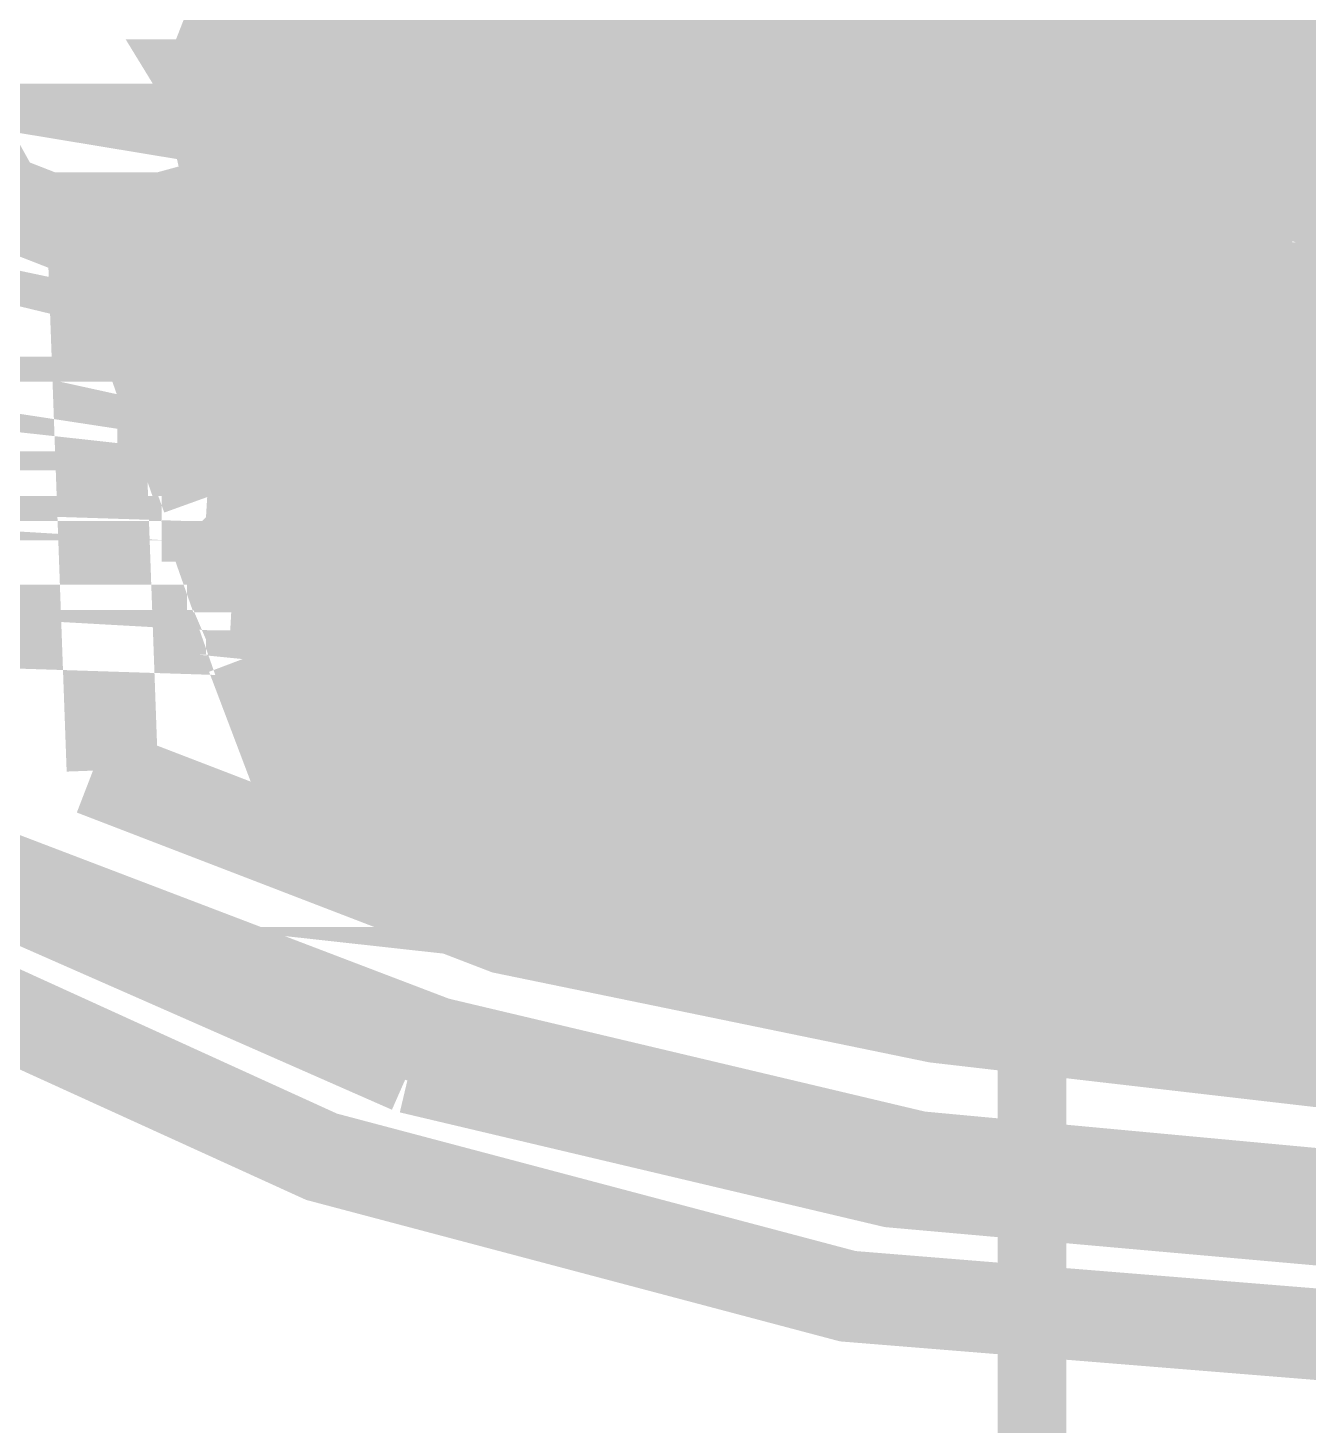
# Model space of a CAD drawing. Header units: inches. Extents: x -524 to 1067, y -71 to 1110.
# Drawn here: x 673.2 to 686.19, y 166.34 to 180.52 of the extents above; entities that cross this region are included whole.
import ezdxf

# ---------------------------------------------------------------- set-up
doc = ezdxf.new("R2010")
doc.units = ezdxf.units.IN
doc.header["$MEASUREMENT"] = 0
doc.layers.add('H', color=7, linetype='Continuous')
doc.layers.add('P', color=7, linetype='Continuous')

msp = doc.modelspace()

# ---------------------------------------------------------------- hatches: boundary and pattern name
at = {"layer": 'H', "linetype": 'Continuous'}
for points in [[(682.4205038978494, 180.1371668317318), (682.9351310400448, 181.2941654421996), (684.285571058572, 181.2941654421996), (684.9936396088265, 180.1371668317318), (682.4205038978494, 180.1371668317318)], [(675.0149828232777, 179.9437254236725), (675.533259803361, 181.1043738720283), (675.9821898635741, 181.1043738720283), (675.7230513735326, 179.9437254236725), (675.0149828232777, 179.9437254236725)], [(675.7230513735326, 179.6882367715188), (675.9821898635741, 181.1043738720283), (684.5447095486136, 181.1043738720283), (684.9936396088265, 179.6882367715188), (675.7230513735326, 179.6882367715188)], [(684.9936396088265, 179.9437254236725), (684.5447095486136, 180.8452353819866), (690.0815136245747, 180.8452353819866), (690.0815136245747, 179.9437254236725), (684.9936396088265, 179.9437254236725)], [(681.9679239997486, 178.5275883231631), (682.4205038978494, 180.1371668317318), (684.9936396088265, 180.1371668317318), (684.5447095486136, 178.5275883231631), (681.9679239997486, 178.5275883231631)], [(675.2741213133195, 178.7867268132047), (675.0149828232777, 179.9437254236725), (675.7230513735326, 179.9437254236725), (675.7230513735326, 178.7867268132047), (675.2741213133195, 178.7867268132047)], [(684.7381509566728, 179.2356568734178), (684.9936396088265, 179.9437254236725), (686.8623566074373, 179.9437254236725), (685.2527780988682, 179.2356568734178), (684.7381509566728, 179.2356568734178)], [(685.4462195069277, 178.9765183833761), (685.2527780988682, 179.2356568734178), (686.8623566074373, 179.9437254236725), (688.4719351160059, 179.2356568734178), (688.7310736060474, 178.9765183833761), (685.4462195069277, 178.9765183833761)], [(675.7230513735326, 179.4947953634595), (675.7230513735326, 179.6882367715188), (684.9936396088265, 179.6882367715188), (684.7381509566728, 179.4947953634595), (675.7230513735326, 179.4947953634595)], [(675.9821898635741, 178.07865826295), (675.7230513735326, 179.4947953634595), (684.7381509566728, 179.4947953634595), (684.285571058572, 178.07865826295), (675.9821898635741, 178.07865826295)], [(684.7381509566728, 178.9765183833761), (684.7381509566728, 179.2356568734178), (685.2527780988682, 179.2356568734178), (685.4462195069277, 178.9765183833761), (684.7381509566728, 178.9765183833761)], [(684.7381509566728, 178.7867268132047), (684.7381509566728, 178.9765183833761), (685.4462195069277, 178.9765183833761), (685.4462195069277, 178.7867268132047), (684.7381509566728, 178.7867268132047)], [(685.7053579969695, 177.8195197729083), (685.4462195069277, 178.9765183833761), (688.7310736060474, 178.9765183833761), (688.920865176219, 177.8195197729083), (685.7053579969695, 177.8195197729083)], [(675.0149828232777, 178.5275883231631), (675.2741213133195, 178.7867268132047), (675.533259803361, 178.5275883231631), (675.0149828232777, 178.5275883231631)], [(675.7230513735326, 178.5275883231631), (675.2741213133195, 178.7867268132047), (675.7230513735326, 178.7867268132047), (675.7230513735326, 178.5275883231631)], [(684.5447095486136, 178.5275883231631), (684.7381509566728, 178.7867268132047), (685.4462195069277, 178.7867268132047), (685.4462195069277, 178.5275883231631), (684.5447095486136, 178.5275883231631)], [(674.1171227028517, 178.2684498331213), (674.5660527630648, 178.5275883231631), (675.7230513735326, 178.5275883231631), (675.9821898635741, 178.2684498331213), (674.1171227028517, 178.2684498331213)], [(681.5189939395352, 177.1114512226535), (681.9679239997486, 178.5275883231631), (684.5447095486136, 178.5275883231631), (683.6431995902994, 177.1114512226535), (681.5189939395352, 177.1114512226535)], [(684.5447095486136, 178.2684498331213), (684.5447095486136, 178.5275883231631), (685.4462195069277, 178.5275883231631), (685.4462195069277, 178.2684498331213), (684.5447095486136, 178.2684498331213)], [(674.3726113550053, 177.8195197729083), (674.1171227028517, 178.2684498331213), (675.9821898635741, 178.2684498331213), (676.1756312716336, 177.8195197729083), (674.3726113550053, 177.8195197729083)], [(684.0957794884005, 177.8195197729083), (684.5447095486136, 178.2684498331213), (685.4462195069277, 178.2684498331213), (685.7053579969695, 177.8195197729083), (684.0957794884005, 177.8195197729083)], [(675.9821898635741, 177.8195197729083), (675.9821898635741, 178.07865826295), (684.285571058572, 178.07865826295), (684.0957794884005, 177.8195197729083), (675.9821898635741, 177.8195197729083)], [(674.3726113550053, 177.3705897126953), (674.3726113550053, 177.8195197729083), (676.1756312716336, 177.8195197729083), (676.4347697616752, 177.3705897126953), (674.3726113550053, 177.3705897126953)], [(676.8836998218883, 176.6588713245526), (675.9821898635741, 177.8195197729083), (684.0957794884005, 177.8195197729083), (683.128572448104, 176.6588713245526), (676.8836998218883, 176.6588713245526)], [(683.8366409983587, 177.3705897126953), (684.0957794884005, 177.8195197729083), (685.7053579969695, 177.8195197729083), (685.7053579969695, 177.3705897126953), (683.8366409983587, 177.3705897126953)], [(685.7053579969695, 177.1114512226535), (685.7053579969695, 177.8195197729083), (688.920865176219, 177.8195197729083), (689.1800036662607, 177.1114512226535), (685.7053579969695, 177.1114512226535)], [(674.5660527630648, 177.1114512226535), (674.3726113550053, 177.3705897126953), (676.4347697616752, 177.3705897126953), (676.4347697616752, 177.1114512226535), (674.5660527630648, 177.1114512226535)], [(683.6431995902994, 177.1114512226535), (683.8366409983587, 177.3705897126953), (685.7053579969695, 177.3705897126953), (685.7053579969695, 177.1114512226535), (683.6431995902994, 177.1114512226535)], [(674.5660527630648, 176.6588713245526), (674.5660527630648, 177.1114512226535), (676.4347697616752, 177.1114512226535), (676.6245613318465, 176.6588713245526), (674.5660527630648, 176.6588713245526)], [(681.325552531476, 176.2099412643395), (681.5189939395352, 177.1114512226535), (683.6431995902994, 177.1114512226535), (682.4205038978494, 176.2099412643395), (681.325552531476, 176.2099412643395)], [(683.3877109381458, 176.6588713245526), (683.6431995902994, 177.1114512226535), (685.7053579969695, 177.1114512226535), (687.1214950974788, 176.6588713245526), (683.3877109381458, 176.6588713245526)], [(687.570425157692, 176.4690797543812), (685.7053579969695, 177.1114512226535), (689.1800036662607, 177.1114512226535), (689.4391421563023, 176.4690797543812), (687.570425157692, 176.4690797543812)], [(674.8251912531066, 176.4690797543812), (674.5660527630648, 176.6588713245526), (676.6245613318465, 176.6588713245526), (676.8836998218883, 176.4690797543812), (674.8251912531066, 176.4690797543812)], [(677.1428383119301, 176.4690797543812), (676.8836998218883, 176.6588713245526), (683.128572448104, 176.6588713245526), (682.675992550003, 176.4690797543812), (677.1428383119301, 176.4690797543812)], [(683.128572448104, 176.4690797543812), (683.3877109381458, 176.6588713245526), (687.1214950974788, 176.6588713245526), (687.570425157692, 176.4690797543812), (683.128572448104, 176.4690797543812)], [(675.0149828232777, 175.7610112041265), (674.8251912531066, 176.4690797543812), (677.1428383119301, 176.4690797543812), (678.0406984323561, 175.7610112041265), (675.0149828232777, 175.7610112041265)], [(678.0406984323561, 175.7610112041265), (677.1428383119301, 176.4690797543812), (682.675992550003, 176.4690797543812), (681.778132429577, 175.7610112041265), (678.0406984323561, 175.7610112041265)], [(681.778132429577, 175.7610112041265), (682.9351310400448, 176.4690797543812), (687.7638665657512, 176.4690797543812), (687.7638665657512, 175.7610112041265), (681.778132429577, 175.7610112041265)], [(681.0700638793221, 175.5018727140848), (681.325552531476, 176.2099412643395), (682.4205038978494, 176.2099412643395), (681.0700638793221, 175.5018727140848)], [(675.0149828232777, 175.5018727140848), (675.0149828232777, 175.7610112041265), (678.0406984323561, 175.7610112041265), (678.2998369223978, 175.5018727140848), (675.0149828232777, 175.5018727140848)], [(678.4932783304571, 175.5018727140848), (678.0406984323561, 175.7610112041265), (681.778132429577, 175.7610112041265), (681.0700638793221, 175.5018727140848), (678.4932783304571, 175.5018727140848)], [(681.325552531476, 175.5018727140848), (681.778132429577, 175.7610112041265), (681.9679239997486, 175.5018727140848), (681.325552531476, 175.5018727140848)], [(681.9679239997486, 175.5018727140848), (681.778132429577, 175.7610112041265), (687.7638665657512, 175.7610112041265), (687.7638665657512, 175.5018727140848), (681.9679239997486, 175.5018727140848)], [(675.2741213133195, 175.3084313060255), (675.0149828232777, 175.5018727140848), (678.2998369223978, 175.5018727140848), (680.1685539210082, 175.3084313060255), (675.2741213133195, 175.3084313060255)], [(680.1685539210082, 175.3084313060255), (678.4932783304571, 175.5018727140848), (681.0700638793221, 175.5018727140848), (680.1685539210082, 175.3084313060255)], [(680.1685539210082, 175.3084313060255), (681.325552531476, 175.5018727140848), (681.9679239997486, 175.5018727140848), (682.4205038978494, 175.3084313060255), (680.1685539210082, 175.3084313060255)], [(682.4205038978494, 175.3084313060255), (681.9679239997486, 175.5018727140848), (687.7638665657512, 175.5018727140848), (688.023005055793, 175.3084313060255), (682.4205038978494, 175.3084313060255)], [(675.2741213133195, 175.0529426538718), (675.2741213133195, 175.3084313060255), (682.4205038978494, 175.3084313060255), (682.4205038978494, 175.0529426538718), (675.2741213133195, 175.0529426538718)], [(682.4205038978494, 175.0529426538718), (682.4205038978494, 175.3084313060255), (688.023005055793, 175.3084313060255), (688.023005055793, 175.0529426538718), (682.4205038978494, 175.0529426538718)], [(675.2741213133195, 174.8595012458125), (675.2741213133195, 175.0529426538718), (682.4205038978494, 175.0529426538718), (682.9351310400448, 174.8595012458125), (675.2741213133195, 174.8595012458125)], [(682.9351310400448, 174.8595012458125), (682.4205038978494, 175.0529426538718), (688.023005055793, 175.0529426538718), (688.023005055793, 174.8595012458125), (682.9351310400448, 174.8595012458125)], [(675.533259803361, 174.341224265729), (675.2741213133195, 174.8595012458125), (682.9351310400448, 174.8595012458125), (683.3877109381458, 174.341224265729), (675.533259803361, 174.341224265729)], [(683.3877109381458, 174.341224265729), (682.9351310400448, 174.8595012458125), (685.4462195069277, 174.8595012458125), (683.6431995902994, 174.341224265729), (683.3877109381458, 174.341224265729)], [(687.7638665657512, 174.341224265729), (685.4462195069277, 174.8595012458125), (688.023005055793, 174.8595012458125), (688.2127966259641, 174.341224265729), (687.7638665657512, 174.341224265729)], [(675.533259803361, 174.1514326955577), (675.533259803361, 174.341224265729), (683.3877109381458, 174.341224265729), (683.3877109381458, 174.1514326955577), (675.533259803361, 174.1514326955577)], [(683.3877109381458, 174.1514326955577), (683.3877109381458, 174.341224265729), (683.6431995902994, 174.341224265729), (683.8366409983587, 174.1514326955577), (683.3877109381458, 174.1514326955577)], [(676.1756312716336, 172.2827156969472), (675.533259803361, 174.1514326955577), (684.5447095486136, 174.1514326955577), (683.8366409983587, 172.2827156969472), (676.1756312716336, 172.2827156969472)], [(684.285571058572, 173.6988527974566), (684.5447095486136, 174.1514326955577), (686.1542880571824, 173.6988527974566), (684.285571058572, 173.6988527974566)], [(684.285571058572, 173.4433641453029), (684.285571058572, 173.6988527974566), (686.1542880571824, 173.6988527974566), (686.8623566074373, 173.4433641453029), (684.285571058572, 173.4433641453029)], [(684.0957794884005, 172.990784247202), (684.285571058572, 173.4433641453029), (686.8623566074373, 173.4433641453029), (688.4719351160059, 172.990784247202), (684.0957794884005, 172.990784247202)], [(684.0957794884005, 172.7352955950482), (684.0957794884005, 172.990784247202), (688.4719351160059, 172.990784247202), (688.4719351160059, 172.7352955950482), (684.0957794884005, 172.7352955950482)], [(683.8366409983587, 172.2827156969472), (684.0957794884005, 172.7352955950482), (688.4719351160059, 172.7352955950482), (688.4719351160059, 172.2827156969472), (683.8366409983587, 172.2827156969472)], [(683.3877109381458, 170.6731371883784), (676.1756312716336, 172.2827156969472), (683.8366409983587, 172.2827156969472), (683.3877109381458, 170.6731371883784)], [(683.8366409983587, 172.0235772069055), (683.8366409983587, 172.2827156969472), (688.4719351160059, 172.2827156969472), (688.2127966259641, 172.0235772069055), (683.8366409983587, 172.0235772069055)], [(683.3877109381458, 170.8665785964377), (683.8366409983587, 172.0235772069055), (691.2385122350424, 172.0235772069055), (691.7567892151258, 170.8665785964377), (683.3877109381458, 170.8665785964377)], [(688.7310736060474, 169.9650686381237), (683.3877109381458, 170.8665785964377), (691.7567892151258, 170.8665785964377), (692.2057192753389, 169.9650686381237), (688.7310736060474, 169.9650686381237)]]:
    msp.add_hatch(color=256, dxfattribs=at).paths.add_polyline_path(points)

# ---------------------------------------------------------------- linework, layer by layer
at = {"layer": 'P'}
for points, const_width in [([(756.8406984323562, 164.8808444602635), (683.3877109381458, 164.8808444602635), (683.3877109381458, 195.2657448771232)], 0.6971190365910146), ([(681.0700638793221, 175.5675697960671), (682.8694339580622, 181.5533039322413), (680.8109253892806, 183.4220209308518)], 0.927058823529412), ([(678.2341398404153, 183.2285795227925), (677.0771412299475, 182.261372482496), (676.1756312716336, 180.8452353819866), (675.9164927815918, 179.2356568734178)], 0.927058823529412), ([(681.7124353475945, 175.7610112041265), (683.128572448104, 176.724568406535), (684.285571058572, 178.07865826295), (684.9936396088265, 179.6882367715188), (684.4790124666313, 181.1043738720283), (683.3877109381458, 182.261372482496)], 0.927058823529412), ([(674.0514256208692, 178.3341469151038), (672.8907771725135, 178.7867268132047), (672.2484057042411, 179.9437254236725), (672.6973357644542, 181.1043738720283), (673.8579842128099, 181.812442422283)], 0.927058823529412), ([(675.4675627213787, 181.1043738720283), (675.7230513735326, 179.9437254236725), (675.9164927815918, 181.1043738720283)], 0.927058823529412), ([(684.285571058572, 181.3598625241821), (682.8694339580622, 181.3598625241821), (684.9936396088265, 180.2028639137143)], 0.927058823529412), ([(684.9936396088265, 180.2028639137143), (682.4205038978494, 180.2028639137143), (682.8694339580622, 181.3598625241821)], 0.927058823529412), ([(682.8694339580622, 181.3598625241821), (684.9936396088265, 180.2028639137143)], 0.927058823529412), ([(684.9936396088265, 180.2028639137143), (684.285571058572, 181.3598625241821)], 0.927058823529412), ([(684.4790124666313, 181.1043738720283), (690.0815136245747, 180.8452353819866), (684.4790124666313, 180.8452353819866), (684.4790124666313, 181.1043738720283)], 0.927058823529412), ([(675.4675627213787, 181.1043738720283), (675.7230513735326, 179.9437254236725), (675.0149828232777, 179.9437254236725), (675.4675627213787, 181.1043738720283)], 0.927058823529412), ([(675.0149828232777, 179.9437254236725), (675.4675627213787, 181.1043738720283)], 0.927058823529412), ([(675.9164927815918, 181.1043738720283), (684.9936396088265, 179.6882367715188), (675.7230513735326, 179.6882367715188)], 0.927058823529412), ([(675.7230513735326, 179.6882367715188), (675.9164927815918, 181.1043738720283)], 0.927058823529412), ([(675.9164927815918, 181.1043738720283), (684.9936396088265, 179.6882367715188), (684.4790124666313, 181.1043738720283)], 0.927058823529412), ([(690.0815136245747, 180.8452353819866), (684.4790124666313, 180.8452353819866), (690.0815136245747, 179.9437254236725), (690.0815136245747, 180.8452353819866)], 0.927058823529412), ([(684.4790124666313, 180.8452353819866), (690.0815136245747, 179.9437254236725)], 0.927058823529412), ([(690.0815136245747, 179.9437254236725), (684.9936396088265, 179.9437254236725), (684.4790124666313, 180.8452353819866)], 0.927058823529412), ([(684.9936396088265, 180.2028639137143), (682.4205038978494, 180.2028639137143), (684.4790124666313, 178.5932854051454), (684.9936396088265, 180.2028639137143)], 0.927058823529412), ([(684.4790124666313, 178.5932854051454), (681.9679239997486, 178.5932854051454), (682.4205038978494, 180.2028639137143)], 0.927058823529412), ([(682.4205038978494, 180.2028639137143), (684.4790124666313, 178.5932854051454)], 0.927058823529412), ([(675.7230513735326, 179.9437254236725), (675.0149828232777, 179.9437254236725), (675.7230513735326, 178.7867268132047)], 0.927058823529412), ([(675.2741213133195, 178.7867268132047), (675.0149828232777, 179.9437254236725)], 0.927058823529412), ([(675.0149828232777, 179.9437254236725), (675.7230513735326, 179.9437254236725)], 0.927058823529412), ([(675.7230513735326, 179.9437254236725), (675.0149828232777, 179.9437254236725)], 0.927058823529412), ([(675.0149828232777, 179.9437254236725), (675.7230513735326, 179.9437254236725)], 0.927058823529412), ([(675.7230513735326, 179.9437254236725), (675.0149828232777, 179.9437254236725)], 0.927058823529412), ([(675.0149828232777, 179.9437254236725), (675.0149828232777, 179.9437254236725)], 0.927058823529412), ([(675.0149828232777, 179.9437254236725), (675.7230513735326, 178.7867268132047)], 0.927058823529412), ([(675.7230513735326, 178.7867268132047), (675.2741213133195, 178.7867268132047), (675.0149828232777, 179.9437254236725)], 0.927058823529412), ([(675.7230513735326, 178.7867268132047), (675.7230513735326, 179.9437254236725)], 0.927058823529412), ([(688.4719351160059, 179.2356568734178), (685.1870810168859, 179.2356568734178), (686.8623566074373, 179.9437254236725)], 0.927058823529412), ([(690.0815136245747, 179.9437254236725), (687.0557980154965, 179.9437254236725), (690.0815136245747, 179.2356568734178), (690.0815136245747, 179.9437254236725)], 0.927058823529412), ([(684.9936396088265, 179.9437254236725), (685.1870810168859, 179.2356568734178), (684.7381509566728, 179.2356568734178), (684.9936396088265, 179.9437254236725)], 0.927058823529412), ([(686.8623566074373, 179.9437254236725), (684.9936396088265, 179.9437254236725)], 0.927058823529412), ([(684.9936396088265, 179.9437254236725), (685.1870810168859, 179.2356568734178), (686.8623566074373, 179.9437254236725)], 0.927058823529412), ([(686.8623566074373, 179.9437254236725), (684.9936396088265, 179.9437254236725)], 0.927058823529412), ([(684.9936396088265, 179.9437254236725), (684.9936396088265, 179.9437254236725), (686.8623566074373, 179.9437254236725), (684.9936396088265, 179.9437254236725)], 0.927058823529412), ([(686.8623566074373, 179.9437254236725), (684.9936396088265, 179.9437254236725)], 0.927058823529412), ([(687.0557980154965, 179.9437254236725), (690.0815136245747, 179.2356568734178), (688.4719351160059, 179.2356568734178)], 0.927058823529412), ([(684.9936396088265, 179.6882367715188), (675.7230513735326, 179.6882367715188)], 0.927058823529412), ([(675.7230513735326, 179.6882367715188), (684.7381509566728, 179.4947953634595), (684.9936396088265, 179.6882367715188)], 0.927058823529412), ([(675.7230513735326, 179.6882367715188), (684.7381509566728, 179.4947953634595)], 0.927058823529412), ([(684.7381509566728, 179.4947953634595), (675.7230513735326, 179.4947953634595), (675.7230513735326, 179.6882367715188)], 0.927058823529412), ([(684.7381509566728, 179.4947953634595), (675.7230513735326, 179.4947953634595), (684.285571058572, 178.07865826295)], 0.927058823529412), ([(675.7230513735326, 179.4947953634595), (684.285571058572, 178.07865826295), (675.9164927815918, 178.07865826295)], 0.927058823529412), ([(675.9164927815918, 178.07865826295), (675.7230513735326, 179.4947953634595)], 0.927058823529412), ([(684.285571058572, 178.07865826295), (684.7381509566728, 179.4947953634595)], 0.927058823529412), ([(688.4719351160059, 179.2356568734178), (685.1870810168859, 179.2356568734178), (688.6653765240651, 179.0422154653585)], 0.927058823529412), ([(685.1870810168859, 179.2356568734178), (688.6653765240651, 179.0422154653585), (685.4462195069277, 179.0422154653585), (685.1870810168859, 179.2356568734178)], 0.927058823529412), ([(675.9164927815918, 179.2356568734178), (676.4347697616752, 177.8852168548907), (677.3326298821012, 176.4690797543812)], 0.927058823529412), ([(690.0815136245747, 179.2356568734178), (688.4719351160059, 179.2356568734178), (690.0815136245747, 179.0422154653585), (690.0815136245747, 179.2356568734178)], 0.927058823529412), ([(688.4719351160059, 179.2356568734178), (690.0815136245747, 179.0422154653585), (688.6653765240651, 179.0422154653585)], 0.927058823529412), ([(685.1870810168859, 179.2356568734178), (684.7381509566728, 179.2356568734178)], 0.927058823529412), ([(684.7381509566728, 179.2356568734178), (685.4462195069277, 179.0422154653585)], 0.927058823529412), ([(684.7381509566728, 179.2356568734178), (685.4462195069277, 179.0422154653585)], 0.927058823529412), ([(684.7381509566728, 179.0422154653585), (684.7381509566728, 179.2356568734178)], 0.927058823529412), ([(685.4462195069277, 179.0422154653585), (685.1870810168859, 179.2356568734178)], 0.927058823529412), ([(688.6653765240651, 179.0422154653585), (685.4462195069277, 179.0422154653585), (688.920865176219, 177.8852168548907)], 0.927058823529412), ([(685.4462195069277, 179.0422154653585), (684.7381509566728, 179.0422154653585)], 0.927058823529412), ([(684.7381509566728, 179.0422154653585), (685.4462195069277, 178.7867268132047)], 0.927058823529412), ([(684.7381509566728, 179.0422154653585), (685.4462195069277, 178.7867268132047)], 0.927058823529412), ([(685.4462195069277, 178.7867268132047), (684.7381509566728, 178.7867268132047), (684.7381509566728, 179.0422154653585)], 0.927058823529412), ([(685.4462195069277, 179.0422154653585), (684.7381509566728, 179.0422154653585)], 0.927058823529412), ([(688.6653765240651, 179.0422154653585), (690.0815136245747, 178.7867268132047), (688.6653765240651, 178.7867268132047)], 0.927058823529412), ([(685.4462195069277, 178.7867268132047), (685.4462195069277, 179.0422154653585)], 0.927058823529412), ([(685.4462195069277, 179.0422154653585), (688.920865176219, 177.8852168548907), (685.639660914987, 177.8852168548907)], 0.927058823529412), ([(685.639660914987, 177.8852168548907), (685.4462195069277, 179.0422154653585)], 0.927058823529412), ([(675.7230513735326, 178.5932854051454), (675.2741213133195, 178.7867268132047), (674.5660527630648, 178.5932854051454)], 0.927058823529412), ([(675.0149828232777, 178.5932854051454), (675.2741213133195, 178.7867268132047)], 0.927058823529412), ([(675.7230513735326, 178.5932854051454), (675.2741213133195, 178.7867268132047), (675.7230513735326, 178.5932854051454)], 0.927058823529412), ([(675.2741213133195, 178.7867268132047), (675.4675627213787, 178.5932854051454)], 0.927058823529412), ([(690.0815136245747, 178.7867268132047), (688.6653765240651, 178.7867268132047), (690.0815136245747, 178.5932854051454)], 0.927058823529412), ([(685.4462195069277, 178.5932854051454), (684.4790124666313, 178.5932854051454), (684.7381509566728, 178.7867268132047)], 0.927058823529412), ([(685.4462195069277, 178.7867268132047), (684.7381509566728, 178.7867268132047)], 0.927058823529412), ([(684.7381509566728, 178.7867268132047), (685.4462195069277, 178.5932854051454)], 0.927058823529412), ([(684.7381509566728, 178.7867268132047), (685.4462195069277, 178.5932854051454)], 0.927058823529412), ([(685.4462195069277, 178.5932854051454), (685.4462195069277, 178.7867268132047)], 0.927058823529412), ([(675.7230513735326, 178.5932854051454), (674.5660527630648, 178.5932854051454), (675.9164927815918, 178.3341469151038)], 0.927058823529412), ([(674.5660527630648, 178.5932854051454), (675.9164927815918, 178.3341469151038), (674.0514256208692, 178.3341469151038)], 0.927058823529412), ([(674.5660527630648, 178.5932854051454), (674.0514256208692, 178.3341469151038)], 0.927058823529412), ([(674.0514256208692, 178.3341469151038), (674.5660527630648, 178.5932854051454)], 0.927058823529412), ([(675.7230513735326, 178.5932854051454), (674.5660527630648, 178.5932854051454), (674.7594941711241, 178.5932854051454)], 0.927058823529412), ([(674.7594941711241, 178.5932854051454), (675.7230513735326, 178.5932854051454), (674.7594941711241, 178.5932854051454), (675.7230513735326, 178.5932854051454)], 0.927058823529412), ([(675.0149828232777, 178.5932854051454), (675.7230513735326, 178.5932854051454), (674.7594941711241, 178.5932854051454)], 0.927058823529412), ([(674.7594941711241, 178.5932854051454), (675.0149828232777, 178.5932854051454)], 0.927058823529412), ([(675.4675627213787, 178.5932854051454), (675.0149828232777, 178.5932854051454), (675.7230513735326, 178.5932854051454), (675.4675627213787, 178.5932854051454)], 0.927058823529412), ([(675.4675627213787, 178.5932854051454), (675.0149828232777, 178.5932854051454)], 0.927058823529412), ([(675.9164927815918, 178.3341469151038), (675.7230513735326, 178.5932854051454)], 0.927058823529412), ([(684.4790124666313, 178.5932854051454), (681.9679239997486, 178.5932854051454), (683.5775025083171, 177.177148304636), (684.4790124666313, 178.5932854051454)], 0.927058823529412), ([(685.4462195069277, 178.5932854051454), (684.4790124666313, 178.5932854051454), (685.4462195069277, 178.3341469151038), (685.4462195069277, 178.5932854051454)], 0.927058823529412), ([(681.9679239997486, 178.5932854051454), (683.5775025083171, 177.177148304636), (681.5189939395352, 177.177148304636)], 0.927058823529412), ([(681.5189939395352, 177.177148304636), (681.9679239997486, 178.5932854051454)], 0.927058823529412), ([(684.4790124666313, 178.5932854051454), (685.4462195069277, 178.3341469151038)], 0.927058823529412), ([(684.4790124666313, 178.3341469151038), (684.4790124666313, 178.5932854051454)], 0.927058823529412), ([(685.4462195069277, 178.5932854051454), (684.4790124666313, 178.5932854051454), (684.4790124666313, 178.5932854051454), (685.4462195069277, 178.5932854051454), (684.4790124666313, 178.5932854051454), (685.4462195069277, 178.5932854051454)], 0.927058823529412), ([(685.4462195069277, 178.5932854051454), (684.4790124666313, 178.5932854051454), (684.4790124666313, 178.5932854051454), (685.4462195069277, 178.5932854051454), (684.4790124666313, 178.5932854051454), (685.4462195069277, 178.5932854051454)], 0.927058823529412), ([(674.0514256208692, 178.3341469151038), (676.1756312716336, 177.8852168548907), (674.306914273023, 177.8852168548907)], 0.927058823529412), ([(673.8579842128099, 178.3341469151038), (674.0514256208692, 172.990784247202)], 0.927058823529412), ([(676.1756312716336, 172.2827156969472), (674.0514256208692, 178.3341469151038)], 0.927058823529412), ([(675.9164927815918, 178.3341469151038), (674.0514256208692, 178.3341469151038)], 0.927058823529412), ([(674.0514256208692, 178.3341469151038), (676.1756312716336, 177.8852168548907)], 0.927058823529412), ([(674.306914273023, 177.8852168548907), (674.0514256208692, 178.3341469151038)], 0.927058823529412), ([(676.1756312716336, 177.8852168548907), (675.9164927815918, 178.3341469151038)], 0.927058823529412), ([(685.4462195069277, 178.3341469151038), (684.4790124666313, 178.3341469151038), (685.639660914987, 177.8852168548907), (685.4462195069277, 178.3341469151038)], 0.927058823529412), ([(684.0300824064179, 177.8852168548907), (684.4790124666313, 178.3341469151038)], 0.927058823529412), ([(684.4790124666313, 178.3341469151038), (685.639660914987, 177.8852168548907)], 0.927058823529412), ([(685.4462195069277, 178.3341469151038), (684.4790124666313, 178.3341469151038)], 0.927058823529412), ([(684.285571058572, 178.07865826295), (675.9164927815918, 178.07865826295), (684.0300824064179, 177.8852168548907), (684.285571058572, 178.07865826295)], 0.927058823529412), ([(675.9164927815918, 178.07865826295), (684.0300824064179, 177.8852168548907), (675.9164927815918, 177.8852168548907), (675.9164927815918, 178.07865826295)], 0.927058823529412), ([(676.1756312716336, 177.8852168548907), (674.306914273023, 177.8852168548907), (676.4347697616752, 177.3705897126953)], 0.927058823529412), ([(674.306914273023, 177.8852168548907), (676.4347697616752, 177.3705897126953)], 0.927058823529412), ([(674.306914273023, 177.3705897126953), (674.306914273023, 177.8852168548907)], 0.927058823529412), ([(684.0300824064179, 177.8852168548907), (675.9164927815918, 177.8852168548907)], 0.927058823529412), ([(675.9164927815918, 177.8852168548907), (683.128572448104, 176.724568406535)], 0.927058823529412), ([(675.9164927815918, 177.8852168548907), (683.128572448104, 176.724568406535)], 0.927058823529412), ([(683.128572448104, 176.724568406535), (676.8836998218883, 176.724568406535), (675.9164927815918, 177.8852168548907)], 0.927058823529412), ([(676.4347697616752, 177.3705897126953), (676.1756312716336, 177.8852168548907)], 0.927058823529412), ([(688.920865176219, 177.8852168548907), (685.639660914987, 177.8852168548907), (689.1800036662607, 177.177148304636), (688.920865176219, 177.8852168548907)], 0.927058823529412), ([(683.128572448104, 176.724568406535), (684.0300824064179, 177.8852168548907)], 0.927058823529412), ([(683.8366409983587, 177.3705897126953), (684.0300824064179, 177.8852168548907)], 0.927058823529412), ([(685.639660914987, 177.8852168548907), (684.0300824064179, 177.8852168548907)], 0.927058823529412), ([(684.0300824064179, 177.8852168548907), (685.639660914987, 177.3705897126953)], 0.927058823529412), ([(684.0300824064179, 177.8852168548907), (685.639660914987, 177.3705897126953)], 0.927058823529412), ([(685.639660914987, 177.8852168548907), (684.0300824064179, 177.8852168548907)], 0.927058823529412), ([(685.639660914987, 177.3705897126953), (685.639660914987, 177.8852168548907)], 0.927058823529412), ([(685.639660914987, 177.8852168548907), (689.1800036662607, 177.177148304636)], 0.927058823529412), ([(685.639660914987, 177.177148304636), (685.639660914987, 177.8852168548907)], 0.927058823529412), ([(676.4347697616752, 177.3705897126953), (674.306914273023, 177.3705897126953)], 0.927058823529412), ([(674.306914273023, 177.3705897126953), (676.4347697616752, 177.177148304636), (676.4347697616752, 177.3705897126953)], 0.927058823529412), ([(674.306914273023, 177.3705897126953), (676.4347697616752, 177.177148304636)], 0.927058823529412), ([(674.5660527630648, 177.177148304636), (674.306914273023, 177.3705897126953)], 0.927058823529412), ([(676.4347697616752, 177.3705897126953), (674.306914273023, 177.3705897126953)], 0.927058823529412), ([(683.8366409983587, 177.3705897126953), (685.639660914987, 177.177148304636), (683.5775025083171, 177.177148304636)], 0.927058823529412), ([(683.5775025083171, 177.177148304636), (683.8366409983587, 177.3705897126953)], 0.927058823529412), ([(685.639660914987, 177.3705897126953), (683.8366409983587, 177.3705897126953)], 0.927058823529412), ([(683.8366409983587, 177.3705897126953), (685.639660914987, 177.177148304636)], 0.927058823529412), ([(685.639660914987, 177.3705897126953), (683.8366409983587, 177.3705897126953)], 0.927058823529412), ([(685.639660914987, 177.177148304636), (685.639660914987, 177.3705897126953)], 0.927058823529412), ([(674.5660527630648, 177.177148304636), (676.6245613318465, 176.724568406535), (674.5660527630648, 176.724568406535), (674.5660527630648, 177.177148304636)], 0.927058823529412), ([(676.4347697616752, 177.177148304636), (674.5660527630648, 177.177148304636)], 0.927058823529412), ([(674.5660527630648, 177.177148304636), (676.6245613318465, 176.724568406535)], 0.927058823529412), ([(676.4347697616752, 177.177148304636), (674.5660527630648, 177.177148304636)], 0.927058823529412), ([(676.6245613318465, 176.724568406535), (676.4347697616752, 177.177148304636)], 0.927058823529412), ([(685.639660914987, 177.177148304636), (683.5775025083171, 177.177148304636), (687.0557980154965, 176.724568406535)], 0.927058823529412), ([(681.5189939395352, 177.177148304636), (682.4205038978494, 176.2756383463219), (681.2598554494937, 176.2756383463219), (681.5189939395352, 177.177148304636)], 0.927058823529412), ([(689.1800036662607, 177.177148304636), (685.639660914987, 177.177148304636), (689.37344507432, 176.4690797543812), (689.1800036662607, 177.177148304636)], 0.927058823529412), ([(683.5775025083171, 177.177148304636), (681.5189939395352, 177.177148304636)], 0.927058823529412), ([(681.5189939395352, 177.177148304636), (682.4205038978494, 176.2756383463219), (683.5775025083171, 177.177148304636)], 0.927058823529412), ([(683.3877109381458, 176.724568406535), (683.5775025083171, 177.177148304636)], 0.927058823529412), ([(683.5775025083171, 177.177148304636), (687.0557980154965, 176.724568406535)], 0.927058823529412), ([(687.0557980154965, 176.724568406535), (685.639660914987, 177.177148304636)], 0.927058823529412), ([(685.639660914987, 177.177148304636), (689.37344507432, 176.4690797543812)], 0.927058823529412), ([(689.37344507432, 176.4690797543812), (687.5047280757096, 176.4690797543812), (685.639660914987, 177.177148304636)], 0.927058823529412), ([(689.1800036662607, 177.177148304636), (685.639660914987, 177.177148304636)], 0.927058823529412), ([(683.128572448104, 176.724568406535), (676.8836998218883, 176.724568406535), (682.675992550003, 176.4690797543812), (683.128572448104, 176.724568406535)], 0.927058823529412), ([(676.8836998218883, 176.724568406535), (682.675992550003, 176.4690797543812), (677.0771412299475, 176.4690797543812)], 0.927058823529412), ([(687.0557980154965, 176.724568406535), (683.3877109381458, 176.724568406535), (687.5047280757096, 176.4690797543812)], 0.927058823529412), ([(674.5660527630648, 176.724568406535), (676.8836998218883, 176.4690797543812), (674.7594941711241, 176.4690797543812)], 0.927058823529412), ([(683.3877109381458, 176.724568406535), (687.5047280757096, 176.4690797543812), (683.128572448104, 176.4690797543812), (683.3877109381458, 176.724568406535)], 0.927058823529412), ([(676.6245613318465, 176.724568406535), (674.5660527630648, 176.724568406535)], 0.927058823529412), ([(674.5660527630648, 176.724568406535), (676.8836998218883, 176.4690797543812)], 0.927058823529412), ([(674.7594941711241, 176.4690797543812), (674.5660527630648, 176.724568406535)], 0.927058823529412), ([(676.8836998218883, 176.4690797543812), (676.6245613318465, 176.724568406535)], 0.927058823529412), ([(677.0771412299475, 176.4690797543812), (676.8836998218883, 176.724568406535)], 0.927058823529412), ([(687.0557980154965, 176.724568406535), (683.3877109381458, 176.724568406535)], 0.927058823529412), ([(682.675992550003, 176.4690797543812), (677.0771412299475, 176.4690797543812), (681.7124353475945, 175.7610112041265), (682.675992550003, 176.4690797543812)], 0.927058823529412), ([(674.7594941711241, 176.4690797543812), (678.0406984323561, 175.7610112041265), (675.0149828232777, 175.7610112041265)], 0.927058823529412), ([(677.0771412299475, 176.4690797543812), (674.7594941711241, 176.4690797543812)], 0.927058823529412), ([(674.7594941711241, 176.4690797543812), (678.0406984323561, 175.7610112041265), (677.0771412299475, 176.4690797543812)], 0.927058823529412), ([(675.0149828232777, 175.7610112041265), (674.7594941711241, 176.4690797543812)], 0.927058823529412), ([(676.8836998218883, 176.4690797543812), (674.7594941711241, 176.4690797543812), (677.0771412299475, 176.4690797543812)], 0.927058823529412), ([(674.7594941711241, 176.4690797543812), (677.0771412299475, 176.4690797543812)], 0.927058823529412), ([(677.0771412299475, 176.4690797543812), (674.7594941711241, 176.4690797543812), (674.7594941711241, 176.4690797543812)], 0.927058823529412), ([(677.0771412299475, 176.4690797543812), (676.8836998218883, 176.4690797543812)], 0.927058823529412), ([(687.7638665657512, 176.4690797543812), (682.8694339580622, 176.4690797543812), (687.7638665657512, 175.7610112041265), (687.7638665657512, 176.4690797543812)], 0.927058823529412), ([(677.0771412299475, 176.4690797543812), (681.7124353475945, 175.7610112041265)], 0.927058823529412), ([(681.7124353475945, 175.7610112041265), (678.0406984323561, 175.7610112041265), (677.0771412299475, 176.4690797543812)], 0.927058823529412), ([(677.3326298821012, 176.4690797543812), (678.6867197385163, 175.5675697960671), (680.1028568390259, 175.3084313060255)], 0.927058823529412), ([(681.7124353475945, 175.7610112041265), (682.8694339580622, 176.4690797543812)], 0.927058823529412), ([(682.8694339580622, 176.4690797543812), (687.7638665657512, 175.7610112041265)], 0.927058823529412), ([(687.7638665657512, 176.4690797543812), (682.8694339580622, 176.4690797543812)], 0.927058823529412), ([(682.8694339580622, 176.4690797543812), (683.128572448104, 176.4690797543812)], 0.927058823529412), ([(687.5047280757096, 176.4690797543812), (683.128572448104, 176.4690797543812)], 0.927058823529412), ([(683.128572448104, 176.4690797543812), (687.7638665657512, 176.4690797543812)], 0.927058823529412), ([(683.128572448104, 176.4690797543812), (687.7638665657512, 176.4690797543812)], 0.927058823529412), ([(681.0700638793221, 175.5675697960671), (682.4205038978494, 176.2756383463219), (681.2598554494937, 176.2756383463219)], 0.927058823529412), ([(681.2598554494937, 176.2756383463219), (681.0700638793221, 175.5675697960671)], 0.927058823529412), ([(681.2598554494937, 175.5675697960671), (682.4205038978494, 175.3084313060255), (681.9679239997486, 175.5675697960671)], 0.927058823529412), ([(681.7124353475945, 175.7610112041265), (687.7638665657512, 175.5675697960671), (681.9679239997486, 175.5675697960671)], 0.927058823529412), ([(675.0149828232777, 175.7610112041265), (678.2341398404153, 175.5675697960671), (675.0149828232777, 175.5675697960671), (675.0149828232777, 175.7610112041265)], 0.927058823529412), ([(681.7124353475945, 175.7610112041265), (678.0406984323561, 175.7610112041265), (681.0700638793221, 175.5675697960671)], 0.927058823529412), ([(678.0406984323561, 175.7610112041265), (681.0700638793221, 175.5675697960671), (678.4932783304571, 175.5675697960671)], 0.927058823529412), ([(678.0406984323561, 175.7610112041265), (675.0149828232777, 175.7610112041265)], 0.927058823529412), ([(675.0149828232777, 175.7610112041265), (678.2341398404153, 175.5675697960671)], 0.927058823529412), ([(678.4932783304571, 175.5675697960671), (678.0406984323561, 175.7610112041265)], 0.927058823529412), ([(678.2341398404153, 175.5675697960671), (678.0406984323561, 175.7610112041265)], 0.927058823529412), ([(680.1028568390259, 175.3084313060255), (681.7124353475945, 175.7610112041265)], 0.927058823529412), ([(681.0700638793221, 175.5675697960671), (681.7124353475945, 175.7610112041265)], 0.927058823529412), ([(681.2598554494937, 175.5675697960671), (681.7124353475945, 175.7610112041265), (681.9679239997486, 175.5675697960671)], 0.927058823529412), ([(683.5775025083171, 173.892294205516), (681.7124353475945, 175.7610112041265)], 0.927058823529412), ([(687.7638665657512, 175.7610112041265), (681.7124353475945, 175.7610112041265)], 0.927058823529412), ([(681.7124353475945, 175.7610112041265), (687.7638665657512, 175.5675697960671), (687.7638665657512, 175.7610112041265)], 0.927058823529412), ([(681.9679239997486, 175.5675697960671), (681.7124353475945, 175.7610112041265)], 0.927058823529412), ([(687.7638665657512, 175.7610112041265), (681.7124353475945, 175.7610112041265)], 0.927058823529412), ([(678.2341398404153, 175.5675697960671), (675.0149828232777, 175.5675697960671), (680.1028568390259, 175.3084313060255)], 0.927058823529412), ([(687.7638665657512, 175.5675697960671), (681.9679239997486, 175.5675697960671), (688.023005055793, 175.3084313060255), (687.7638665657512, 175.5675697960671)], 0.927058823529412), ([(675.0149828232777, 175.5675697960671), (680.1028568390259, 175.3084313060255), (675.2741213133195, 175.3084313060255)], 0.927058823529412), ([(681.9679239997486, 175.5675697960671), (688.023005055793, 175.3084313060255), (682.4205038978494, 175.3084313060255)], 0.927058823529412), ([(675.2741213133195, 175.3084313060255), (675.0149828232777, 175.5675697960671)], 0.927058823529412), ([(680.1028568390259, 175.3084313060255), (678.2341398404153, 175.5675697960671)], 0.927058823529412), ([(681.0700638793221, 175.5675697960671), (678.4932783304571, 175.5675697960671)], 0.927058823529412), ([(678.4932783304571, 175.5675697960671), (680.1028568390259, 175.3084313060255)], 0.927058823529412), ([(680.1028568390259, 175.3084313060255), (681.0700638793221, 175.5675697960671)], 0.927058823529412), ([(680.1028568390259, 175.3084313060255), (681.2598554494937, 175.5675697960671)], 0.927058823529412), ([(681.9679239997486, 175.5675697960671), (681.2598554494937, 175.5675697960671)], 0.927058823529412), ([(681.2598554494937, 175.5675697960671), (682.4205038978494, 175.3084313060255)], 0.927058823529412), ([(681.9679239997486, 175.5675697960671), (681.2598554494937, 175.5675697960671)], 0.927058823529412), ([(682.4205038978494, 175.3084313060255), (681.9679239997486, 175.5675697960671)], 0.927058823529412), ([(682.4205038978494, 175.3084313060255), (675.2741213133195, 175.3084313060255)], 0.927058823529412), ([(675.2741213133195, 175.3084313060255), (682.4205038978494, 175.0529426538718)], 0.927058823529412), ([(675.2741213133195, 175.3084313060255), (682.4205038978494, 175.0529426538718)], 0.927058823529412), ([(682.4205038978494, 175.0529426538718), (675.2741213133195, 175.0529426538718), (675.2741213133195, 175.3084313060255)], 0.927058823529412), ([(682.4205038978494, 175.3084313060255), (680.1028568390259, 175.3084313060255)], 0.927058823529412), ([(688.023005055793, 175.3084313060255), (682.4205038978494, 175.3084313060255)], 0.927058823529412), ([(682.4205038978494, 175.3084313060255), (688.023005055793, 175.0529426538718)], 0.927058823529412), ([(682.4205038978494, 175.3084313060255), (688.023005055793, 175.0529426538718)], 0.927058823529412), ([(688.023005055793, 175.0529426538718), (682.4205038978494, 175.0529426538718), (682.4205038978494, 175.3084313060255)], 0.927058823529412), ([(682.4205038978494, 175.0529426538718), (682.4205038978494, 175.3084313060255)], 0.927058823529412), ([(688.023005055793, 175.0529426538718), (682.4205038978494, 175.0529426538718), (688.023005055793, 174.8595012458125), (688.023005055793, 175.0529426538718)], 0.927058823529412), ([(682.4205038978494, 175.0529426538718), (688.023005055793, 174.8595012458125), (682.8694339580622, 174.8595012458125)], 0.927058823529412), ([(682.4205038978494, 175.0529426538718), (675.2741213133195, 175.0529426538718), (682.8694339580622, 174.8595012458125)], 0.927058823529412), ([(675.2741213133195, 175.0529426538718), (682.8694339580622, 174.8595012458125)], 0.927058823529412), ([(675.2741213133195, 174.8595012458125), (675.2741213133195, 175.0529426538718)], 0.927058823529412), ([(682.8694339580622, 174.8595012458125), (682.4205038978494, 175.0529426538718)], 0.927058823529412), ([(682.8694339580622, 174.8595012458125), (682.4205038978494, 175.0529426538718)], 0.927058823529412), ([(675.2741213133195, 174.8595012458125), (683.3877109381458, 174.4069213477115), (675.4675627213787, 174.4069213477115)], 0.927058823529412), ([(682.8694339580622, 174.8595012458125), (675.2741213133195, 174.8595012458125)], 0.927058823529412), ([(675.2741213133195, 174.8595012458125), (683.3877109381458, 174.4069213477115)], 0.927058823529412), ([(675.4675627213787, 174.4069213477115), (675.2741213133195, 174.8595012458125)], 0.927058823529412), ([(682.8694339580622, 174.8595012458125), (675.2741213133195, 174.8595012458125)], 0.927058823529412), ([(682.8694339580622, 174.8595012458125), (683.5775025083171, 174.4069213477115), (683.3877109381458, 174.4069213477115)], 0.927058823529412), ([(685.4462195069277, 174.8595012458125), (682.8694339580622, 174.8595012458125)], 0.927058823529412), ([(682.8694339580622, 174.8595012458125), (683.5775025083171, 174.4069213477115), (685.4462195069277, 174.8595012458125)], 0.927058823529412), ([(683.3877109381458, 174.4069213477115), (682.8694339580622, 174.8595012458125)], 0.927058823529412), ([(683.3877109381458, 174.4069213477115), (682.8694339580622, 174.8595012458125)], 0.927058823529412), ([(685.4462195069277, 174.8595012458125), (688.2127966259641, 174.4069213477115), (687.7638665657512, 174.4069213477115)], 0.927058823529412), ([(683.3877109381458, 174.1514326955577), (685.8951495671406, 174.8595012458125)], 0.927058823529412), ([(688.023005055793, 174.8595012458125), (685.4462195069277, 174.8595012458125)], 0.927058823529412), ([(685.4462195069277, 174.8595012458125), (688.2127966259641, 174.4069213477115)], 0.927058823529412), ([(687.7638665657512, 174.4069213477115), (685.4462195069277, 174.8595012458125)], 0.927058823529412), ([(683.3877109381458, 174.1514326955577), (683.5775025083171, 174.4069213477115), (683.8366409983587, 174.1514326955577)], 0.927058823529412), ([(675.4675627213787, 174.4069213477115), (683.3877109381458, 174.1514326955577), (675.4675627213787, 174.1514326955577)], 0.927058823529412), ([(683.3877109381458, 174.4069213477115), (675.4675627213787, 174.4069213477115)], 0.927058823529412), ([(675.4675627213787, 174.4069213477115), (683.3877109381458, 174.1514326955577)], 0.927058823529412), ([(675.4675627213787, 174.1514326955577), (675.4675627213787, 174.4069213477115)], 0.927058823529412), ([(683.3877109381458, 174.1514326955577), (683.5775025083171, 174.4069213477115), (683.3877109381458, 174.4069213477115), (683.3877109381458, 174.1514326955577)], 0.927058823529412), ([(683.3877109381458, 174.1514326955577), (683.3877109381458, 174.4069213477115)], 0.927058823529412), ([(686.1542880571824, 173.6988527974567), (683.5775025083171, 174.4069213477115)], 0.927058823529412), ([(684.4790124666313, 174.1514326955577), (675.4675627213787, 174.1514326955577)], 0.927058823529412), ([(675.4675627213787, 174.1514326955577), (683.8366409983587, 174.1514326955577)], 0.927058823529412), ([(684.4790124666313, 174.1514326955577), (675.4675627213787, 174.1514326955577)], 0.927058823529412), ([(675.4675627213787, 174.1514326955577), (683.8366409983587, 172.2827156969472), (684.4790124666313, 174.1514326955577)], 0.927058823529412), ([(675.4675627213787, 174.1514326955577), (683.8366409983587, 172.2827156969472)], 0.927058823529412), ([(676.1756312716336, 172.2827156969472), (675.4675627213787, 174.1514326955577)], 0.927058823529412), ([(684.4790124666313, 174.1514326955577), (675.4675627213787, 174.1514326955577)], 0.927058823529412), ([(675.4675627213787, 174.1514326955577), (675.4675627213787, 174.1514326955577), (684.4790124666313, 174.1514326955577)], 0.927058823529412), ([(683.8366409983587, 174.1514326955577), (675.4675627213787, 174.1514326955577)], 0.927058823529412), ([(675.4675627213787, 174.1514326955577), (675.4675627213787, 174.1514326955577), (683.8366409983587, 174.1514326955577), (675.4675627213787, 174.1514326955577)], 0.927058823529412), ([(683.8366409983587, 174.1514326955577), (675.4675627213787, 174.1514326955577)], 0.927058823529412), ([(676.1756312716336, 172.2827156969472), (683.3877109381458, 170.6731371883785), (684.4790124666313, 174.1514326955577)], 0.927058823529412), ([(683.8366409983587, 174.1514326955577), (683.3877109381458, 174.1514326955577)], 0.927058823529412), ([(683.8366409983587, 174.1514326955577), (684.4790124666313, 174.1514326955577)], 0.927058823529412), ([(690.2749550326339, 174.1514326955577), (688.2127966259641, 174.1514326955577), (690.5304436847878, 173.6988527974567), (690.2749550326339, 174.1514326955577)], 0.927058823529412), ([(684.285571058572, 173.6988527974567), (684.4790124666313, 174.1514326955577), (686.1542880571824, 173.6988527974567)], 0.927058823529412), ([(688.2127966259641, 174.1514326955577), (690.5304436847878, 173.6988527974567), (688.4719351160059, 173.6988527974567), (688.2127966259641, 174.1514326955577)], 0.927058823529412), ([(686.1542880571824, 173.6988527974567), (684.285571058572, 173.6988527974567), (686.8623566074373, 173.4433641453029)], 0.927058823529412), ([(684.285571058572, 173.6988527974567), (686.8623566074373, 173.4433641453029), (684.285571058572, 173.4433641453029), (684.285571058572, 173.6988527974567)], 0.927058823529412), ([(690.5304436847878, 173.6988527974567), (688.4719351160059, 173.6988527974567), (690.7895821748293, 173.4433641453029), (690.5304436847878, 173.6988527974567)], 0.927058823529412), ([(688.4719351160059, 173.6988527974567), (690.7895821748293, 173.4433641453029), (688.4719351160059, 173.4433641453029)], 0.927058823529412), ([(686.1542880571824, 173.6988527974567), (684.285571058572, 173.6988527974567)], 0.927058823529412), ([(686.8623566074373, 173.4433641453029), (686.1542880571824, 173.6988527974567)], 0.927058823529412), ([(686.8623566074373, 173.4433641453029), (684.285571058572, 173.4433641453029), (688.4719351160059, 172.990784247202)], 0.927058823529412), ([(684.285571058572, 173.4433641453029), (688.4719351160059, 172.990784247202), (684.0300824064179, 172.990784247202)], 0.927058823529412), ([(684.0300824064179, 172.990784247202), (684.285571058572, 173.4433641453029)], 0.927058823529412), ([(690.7895821748293, 173.4433641453029), (688.4719351160059, 173.4433641453029), (690.7895821748293, 172.990784247202), (690.7895821748293, 173.4433641453029)], 0.927058823529412), ([(673.8579842128099, 172.990784247202), (678.0406984323561, 171.3812057386332), (682.4205038978494, 170.4796957803192), (686.8623566074373, 169.9650686381237)], 0.927058823529412), ([(690.7895821748293, 172.990784247202), (688.6653765240651, 172.990784247202), (690.9830235828888, 172.7973428391427), (690.7895821748293, 172.990784247202)], 0.927058823529412), ([(688.4719351160059, 172.990784247202), (684.0300824064179, 172.990784247202)], 0.927058823529412), ([(684.0300824064179, 172.990784247202), (688.4719351160059, 172.7973428391427)], 0.927058823529412), ([(684.0300824064179, 172.990784247202), (688.4719351160059, 172.7973428391427)], 0.927058823529412), ([(688.4719351160059, 172.7973428391427), (684.0300824064179, 172.7973428391427), (684.0300824064179, 172.990784247202)], 0.927058823529412), ([(684.0300824064179, 172.7973428391427), (688.4719351160059, 172.2827156969472), (683.8366409983587, 172.2827156969472), (684.0300824064179, 172.7973428391427)], 0.927058823529412), ([(688.4719351160059, 172.7973428391427), (684.0300824064179, 172.7973428391427)], 0.927058823529412), ([(684.0300824064179, 172.7973428391427), (688.4719351160059, 172.2827156969472)], 0.927058823529412), ([(690.9830235828888, 172.7973428391427), (688.920865176219, 172.7973428391427), (691.2385122350424, 172.2827156969472), (690.9830235828888, 172.7973428391427)], 0.927058823529412), ([(683.3877109381458, 170.6731371883785), (683.8366409983587, 172.2827156969472), (676.1756312716336, 172.2827156969472)], 0.927058823529412), ([(676.1756312716336, 172.2827156969472), (683.3877109381458, 170.6731371883785)], 0.927058823529412), ([(683.8366409983587, 172.2827156969472), (676.1756312716336, 172.2827156969472)], 0.927058823529412), ([(688.4719351160059, 172.2827156969472), (691.2385122350424, 172.089274288888), (688.2127966259641, 172.089274288888), (688.4719351160059, 172.2827156969472)], 0.927058823529412), ([(688.4719351160059, 172.2827156969472), (683.8366409983587, 172.2827156969472)], 0.927058823529412), ([(683.8366409983587, 172.2827156969472), (688.2127966259641, 172.089274288888), (688.4719351160059, 172.2827156969472)], 0.927058823529412), ([(683.8366409983587, 172.2827156969472), (688.2127966259641, 172.089274288888)], 0.927058823529412), ([(683.8366409983587, 172.089274288888), (683.8366409983587, 172.2827156969472)], 0.927058823529412), ([(672.2484057042411, 172.089274288888), (677.0771412299475, 169.9650686381237)], 0.927058823529412), ([(672.4418471123006, 172.089274288888), (677.3326298821012, 170.2242071281653), (682.2270624897901, 169.0635586798097), (687.0557980154965, 168.6146286195966)], 0.927058823529412), ([(691.2385122350424, 172.089274288888), (683.8366409983587, 172.089274288888), (691.6910921331435, 170.9322756784201)], 0.927058823529412), ([(683.8366409983587, 172.089274288888), (691.6910921331435, 170.9322756784201), (683.3877109381458, 170.9322756784201)], 0.927058823529412), ([(683.3877109381458, 170.9322756784201), (683.8366409983587, 172.089274288888)], 0.927058823529412), ([(688.2127966259641, 172.089274288888), (683.8366409983587, 172.089274288888)], 0.927058823529412), ([(671.0877572558857, 171.3812057386332), (676.1756312716336, 169.0635586798097), (681.5189939395352, 167.6474215793002), (687.0557980154965, 167.1984915190871)], 0.927058823529412), ([(691.6910921331435, 170.9322756784201), (683.3877109381458, 170.9322756784201), (692.1400221933566, 169.9650686381237)], 0.927058823529412), ([(683.3877109381458, 170.9322756784201), (691.6910921331435, 169.2570000878689)], 0.927058823529412), ([(683.3877109381458, 170.9322756784201), (692.1400221933566, 169.9650686381237)], 0.927058823529412), ([(692.1400221933566, 169.9650686381237), (688.6653765240651, 169.9650686381237), (683.3877109381458, 170.9322756784201)], 0.927058823529412), ([(677.0771412299475, 169.9650686381237), (681.9679239997486, 168.8080700276559), (687.0557980154965, 168.3554901295549)], 0.927058823529412)]:
    msp.add_lwpolyline(points, dxfattribs=dict(at, const_width=const_width))

doc.saveas('drawing.dxf')
